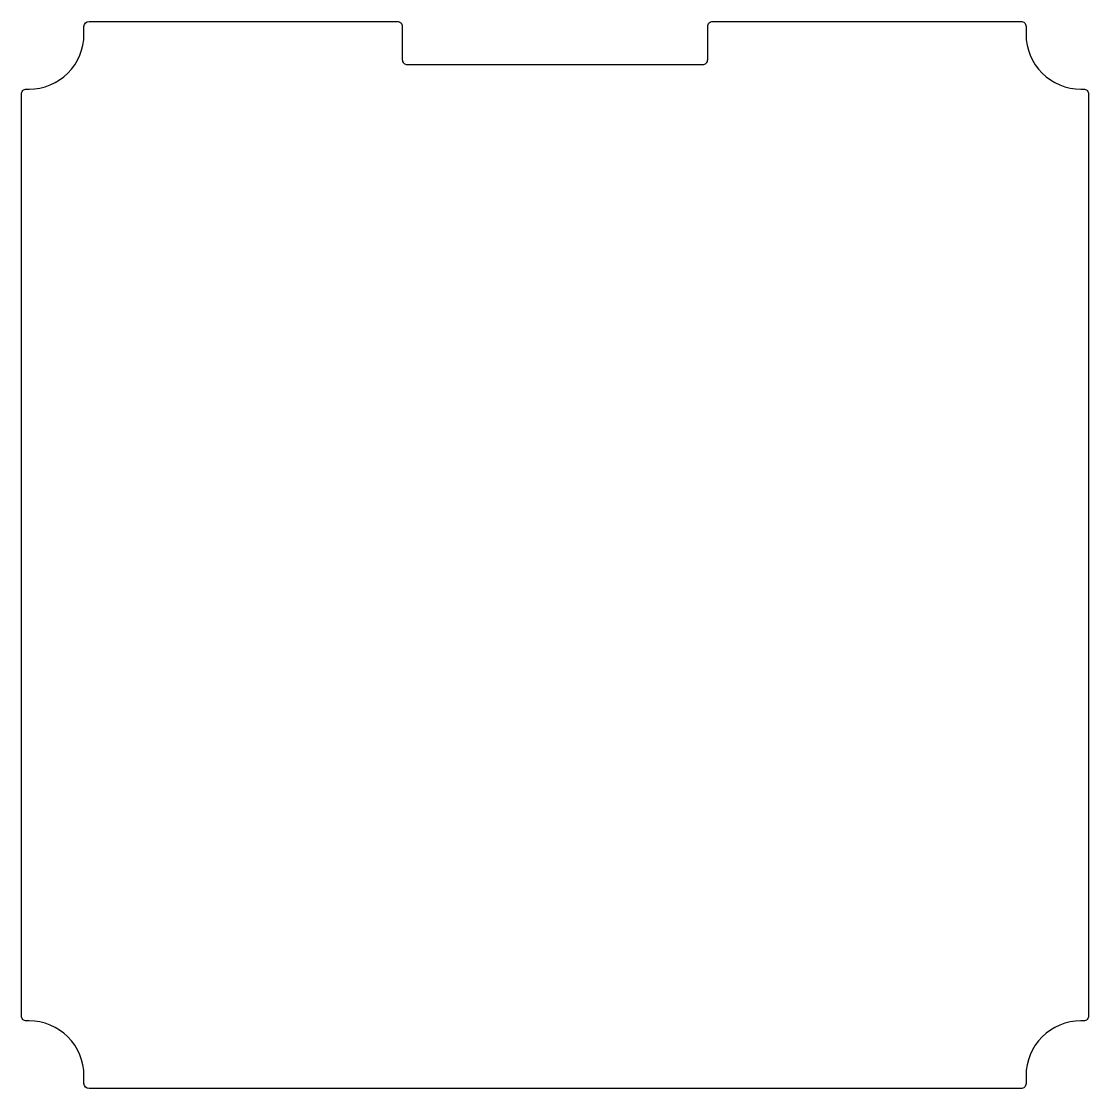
# Model space of a CAD drawing. Header units: millimetres. Extents: x -15 to 405, y -405 to 15.
import ezdxf

# ---------------------------------------------------------------- set-up
doc = ezdxf.new("R2010")
doc.units = ezdxf.units.MM
doc.layers.get('0').update_dxf_attribs({"linetype": 'CONTINUOUS'})

msp = doc.modelspace()

# ---------------------------------------------------------------- linework, layer by layer
msp.add_lwpolyline([(404.6, -14), (404.6, -376, -0.414214), (402.6, -378), (401.5, -378, 0.414214), (380, -399.5), (380, -402.6, -0.414214), (378, -404.6), (12, -404.6, -0.414213), (10, -402.6), (10, -399.5, 0.414214), (-11.5, -378), (-12.6, -378, -0.414214), (-14.6, -376), (-14.6, -14, -0.414214), (-12.6, -12), (-11.5, -12, 0.414214), (10, 9.5), (10, 12.6, -0.414213), (12, 14.6), (133, 14.6, -0.414214), (135, 12.6), (135, -0.4, 0.414214), (137, -2.4), (253, -2.4, 0.414214), (255, -0.4), (255, 12.6, -0.414214), (257, 14.6), (378, 14.6, -0.414214), (380, 12.6), (380, 9.5, 0.414214), (401.5, -12), (402.6, -12, -0.414214)], format="xyb", close=True)

doc.saveas('drawing.dxf')
